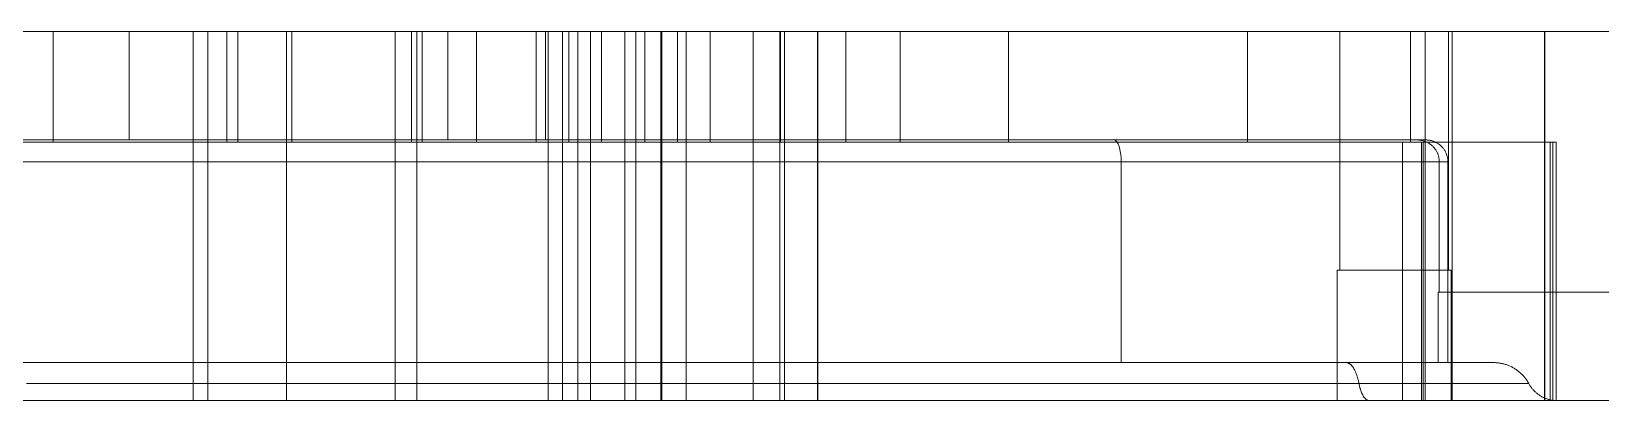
# Model space of a CAD drawing. Header units: millimetres. Extents: x 494 to 18201, y 224 to 11417.
# Drawn here: x 5623.9 to 5768.4, y 2419.8 to 2453.8 of the extents above; entities that cross this region are included whole.
import ezdxf
from ezdxf.lldxf.tags import DXFTag

# ---------------------------------------------------------------- set-up
doc = ezdxf.new("R2010")
doc.units = ezdxf.units.MM
doc.layers.add('PS', color=7, linetype='Continuous')
doc.layers.add('PS_W', color=1, linetype='Continuous')
tags = doc.linetypes.add('DASHED', pattern='A,12.86,[0,arial.ttf,S=0,R=0,X=0,Y=0],-12.86', length=25.72).pattern_tags.tags
tags[12:13] = [DXFTag(74, 4), DXFTag(75, 0), DXFTag(340, '0'), DXFTag(46, 0.0), DXFTag(50, 0.0), DXFTag(44, 0.0), DXFTag(45, 0.0)]

msp = doc.modelspace()

# ---------------------------------------------------------------- linework, layer by layer
at = {"layer": 'PS', "color": 11, "linetype": 'Continuous', "lineweight": 13}
for p, q in [((5917.42544, 2453.78224), (5252.92542, 2453.78224)), ((5252.42542, 2419.78224), (5917.42544, 2419.78224))]:
    msp.add_line(p, q, dxfattribs=at)
at = {"layer": 'PS', "color": 31, "linetype": 'DASHED', "lineweight": 13, "ltscale": 0.87594}
for p, q in [((5625.92542, 2443.58224), (5625.92542, 2453.78224)), ((5632.92544, 2443.78224), (5632.92544, 2453.78224)), ((5641.92542, 2453.78224), (5641.92542, 2443.58224)), ((5642.92542, 2453.78224), (5642.92542, 2443.58224)), ((5647.42542, 2453.78224), (5647.42542, 2419.78224)), ((5647.92542, 2453.78224), (5647.92542, 2443.58224)), ((5657.42542, 2419.78224), (5657.42542, 2453.78224)), ((5658.92542, 2443.58224), (5658.92542, 2453.78224)), ((5659.92542, 2443.58224), (5659.92542, 2453.78224)), ((5662.27405, 2453.78224), (5662.27405, 2443.78224)), ((5664.92542, 2443.58224), (5664.92542, 2453.78224)), ((5670.42544, 2453.78224), (5670.42544, 2443.58224)), ((5671.28105, 2443.78224), (5671.28105, 2453.78224)), ((5673.42544, 2453.78224), (5673.42544, 2443.58224)), ((5676.42544, 2453.78224), (5676.42544, 2443.58224)), ((5680.42544, 2443.58224), (5680.42544, 2453.78224)), ((5681.92544, 2453.78224), (5681.92544, 2443.58224)), ((5683.42544, 2443.58224), (5683.42544, 2453.78224)), ((5686.42544, 2443.58224), (5686.42544, 2453.78224)), ((5692.92544, 2443.58224), (5692.92544, 2453.78224)), ((5698.92542, 2453.78224), (5698.92542, 2443.58224)), ((5703.92544, 2443.58224), (5703.92544, 2453.78224)), ((5713.92542, 2453.78224), (5713.92542, 2443.58224)), ((5735.92542, 2443.58224), (5735.92542, 2453.78224)), ((5750.92542, 2443.58224), (5750.92542, 2453.78224)), ((5753.586, 2429.78224), (5753.586, 2441.78224)), ((5772.42544, 2429.78224), (5753.586, 2429.78224))]:
    msp.add_line(p, q, dxfattribs=at)
at = {"layer": 'PS', "color": 155, "linetype": 'DASHED', "lineweight": 13, "ltscale": 0.87594}
for p, q in [((5638.84025, 2419.78224), (5638.84025, 2453.78224)), ((5672.84025, 2453.78224), (5672.84025, 2419.78224)), ((5678.58449, 2453.78224), (5678.58449, 2419.78224)), ((5679.58446, 2453.78224), (5679.58446, 2419.78224)), ((5681.89495, 2453.78224), (5681.89495, 2419.78224)), ((5681.993, 2453.78224), (5681.993, 2419.78224)), ((5690.40192, 2453.78224), (5690.40192, 2419.78224)), ((5692.84025, 2453.78224), (5692.84025, 2419.78224)), ((5693.28084, 2453.78224), (5693.28084, 2419.78224)), ((5696.32693, 2453.78224), (5696.32693, 2419.78224)), ((5752.27561, 2453.78224), (5752.27561, 2419.78224)), ((5750.18828, 2419.78224), (5750.18828, 2443.58224)), ((5751.94352, 2443.58224), (5751.94352, 2419.78224)), ((5752.11342, 2443.58224), (5752.11342, 2419.78224)), ((5724.29731, 2441.78224), (5724.29731, 2423.28224))]:
    msp.add_line(p, q, dxfattribs=at)
at = {"layer": 'PS', "color": 2, "linetype": 'DASHED', "lineweight": 13, "ltscale": 0.87594}
for p, q in [((5752.37753, 2443.78224), (5752.37753, 2443.78224)), ((5763.81573, 2419.78224), (5763.81573, 2443.58224)), ((5764.03349, 2419.78224), (5764.03349, 2443.58224)), ((5764.342, 2419.78224), (5764.342, 2443.58224)), ((5754.37753, 2441.78224), (5754.37753, 2441.78224)), ((5754.37753, 2423.28224), (5754.37753, 2423.28224))]:
    msp.add_line(p, q, dxfattribs=at)
at = {"layer": 'PS', "color": 5, "linetype": 'DASHED', "lineweight": 13, "ltscale": 0.87594}
for p, q in [((5744.17292, 2431.78224), (5744.17292, 2419.78224)), ((5754.67792, 2431.78224), (5744.17292, 2431.78224)), ((5754.67792, 2419.78224), (5754.67792, 2431.78224))]:
    msp.add_line(p, q, dxfattribs=at)
at = {"layer": 'PS', "color": 155, "linetype": 'DASHED', "lineweight": 13, "ltscale": 0.87594}
for points in [[(5684.21589, 2419.78224), (5684.21589, 2420.46224), (5684.21589, 2421.14224), (5684.21589, 2421.82224), (5684.21589, 2422.50224), (5684.21589, 2423.18224), (5684.21589, 2423.86224), (5684.21589, 2424.54224), (5684.21589, 2425.22224), (5684.21589, 2425.90224), (5684.21589, 2426.58224), (5684.21589, 2427.26224), (5684.21589, 2427.94224), (5684.21589, 2428.62224), (5684.21589, 2429.30224), (5684.21589, 2429.98224), (5684.21589, 2430.66224), (5684.21589, 2431.34224), (5684.21589, 2432.02224), (5684.21589, 2432.70224), (5684.21589, 2433.38224), (5684.21589, 2434.06224), (5684.21589, 2434.74224), (5684.21589, 2435.42224), (5684.21589, 2436.10224), (5684.21589, 2436.78224), (5684.21589, 2437.46224), (5684.21589, 2438.14224), (5684.21589, 2438.82224), (5684.21589, 2439.50224), (5684.21589, 2440.18224), (5684.21589, 2440.86224), (5684.21589, 2441.54224), (5684.21589, 2442.22224), (5684.21589, 2442.90224), (5684.21589, 2443.58224), (5684.21589, 2444.26224), (5684.21589, 2444.94224), (5684.21589, 2445.62224), (5684.21589, 2446.30224), (5684.21589, 2446.98224), (5684.21589, 2447.66224), (5684.21589, 2448.34224), (5684.21589, 2449.02224), (5684.21589, 2449.70224), (5684.21589, 2450.38224), (5684.21589, 2451.06224), (5684.21589, 2451.74224), (5684.21589, 2452.42224), (5684.21589, 2453.10224), (5684.21589, 2453.78224)], [(5754.7704, 2419.78224), (5754.7704, 2420.46224), (5754.7704, 2421.14224), (5754.7704, 2421.82224), (5754.7704, 2422.50224), (5754.7704, 2423.18224), (5754.7704, 2423.86224), (5754.7704, 2424.54224), (5754.7704, 2425.22224), (5754.7704, 2425.90224), (5754.7704, 2426.58224), (5754.7704, 2427.26224), (5754.7704, 2427.94224), (5754.7704, 2428.62224), (5754.7704, 2429.30224), (5754.7704, 2429.98224), (5754.7704, 2430.66224), (5754.7704, 2431.34224), (5754.7704, 2432.02224), (5754.7704, 2432.70224), (5754.7704, 2433.38224), (5754.7704, 2434.06224), (5754.7704, 2434.74224), (5754.7704, 2435.42224), (5754.7704, 2436.10224), (5754.7704, 2436.78224), (5754.7704, 2437.46224), (5754.7704, 2438.14224), (5754.7704, 2438.82224), (5754.7704, 2439.50224), (5754.7704, 2440.18224), (5754.7704, 2440.86224), (5754.7704, 2441.54224), (5754.7704, 2442.22224), (5754.7704, 2442.90224), (5754.7704, 2443.58224), (5754.7704, 2444.26224), (5754.7704, 2444.94224), (5754.7704, 2445.62224), (5754.7704, 2446.30224), (5754.7704, 2446.98224), (5754.7704, 2447.66224), (5754.7704, 2448.34224), (5754.7704, 2449.02224), (5754.7704, 2449.70224), (5754.7704, 2450.38224), (5754.7704, 2451.06224), (5754.7704, 2451.74224), (5754.7704, 2452.42224), (5754.7704, 2453.10224), (5754.7704, 2453.78224)], [(5763.29224, 2419.78224), (5763.29224, 2420.46224), (5763.29224, 2421.14224), (5763.29224, 2421.82224), (5763.29224, 2422.50224), (5763.29224, 2423.18224), (5763.29224, 2423.86224), (5763.29224, 2424.54224), (5763.29224, 2425.22224), (5763.29224, 2425.90224), (5763.29224, 2426.58224), (5763.29224, 2427.26224), (5763.29224, 2427.94224), (5763.29224, 2428.62224), (5763.29224, 2429.30224), (5763.29224, 2429.98224), (5763.29224, 2430.66224), (5763.29224, 2431.34224), (5763.29224, 2432.02224), (5763.29224, 2432.70224), (5763.29224, 2433.38224), (5763.29224, 2434.06224), (5763.29224, 2434.74224), (5763.29224, 2435.42224), (5763.29224, 2436.10224), (5763.29224, 2436.78224), (5763.29224, 2437.46224), (5763.29224, 2438.14224), (5763.29224, 2438.82224), (5763.29224, 2439.50224), (5763.29224, 2440.18224), (5763.29224, 2440.86224), (5763.29224, 2441.54224), (5763.29224, 2442.22224), (5763.29224, 2442.90224), (5763.29224, 2443.58224), (5763.29224, 2444.26224), (5763.29224, 2444.94224), (5763.29224, 2445.62224), (5763.29224, 2446.30224), (5763.29224, 2446.98224), (5763.29224, 2447.66224), (5763.29224, 2448.34224), (5763.29224, 2449.02224), (5763.29224, 2449.70224), (5763.29224, 2450.38224), (5763.29224, 2451.06224), (5763.29224, 2451.74224), (5763.29224, 2452.42224), (5763.29224, 2453.10224), (5763.29224, 2453.78224)], [(5763.29573, 2419.78224), (5763.29573, 2420.46224), (5763.29573, 2421.14224), (5763.29573, 2421.82224), (5763.29573, 2422.50224), (5763.29573, 2423.18224), (5763.29573, 2423.86224), (5763.29573, 2424.54224), (5763.29573, 2425.22224), (5763.29573, 2425.90224), (5763.29573, 2426.58224), (5763.29573, 2427.26224), (5763.29573, 2427.94224), (5763.29573, 2428.62224), (5763.29573, 2429.30224), (5763.29573, 2429.98224), (5763.29573, 2430.66224), (5763.29573, 2431.34224), (5763.29573, 2432.02224), (5763.29573, 2432.70224), (5763.29573, 2433.38224), (5763.29573, 2434.06224), (5763.29573, 2434.74224), (5763.29573, 2435.42224), (5763.29573, 2436.10224), (5763.29573, 2436.78224), (5763.29573, 2437.46224), (5763.29573, 2438.14224), (5763.29573, 2438.82224), (5763.29573, 2439.50224), (5763.29573, 2440.18224), (5763.29573, 2440.86224), (5763.29573, 2441.54224), (5763.29573, 2442.22224), (5763.29573, 2442.90224), (5763.29573, 2443.58224), (5763.29573, 2444.26224), (5763.29573, 2444.94224), (5763.29573, 2445.62224), (5763.29573, 2446.30224), (5763.29573, 2446.98224), (5763.29573, 2447.66224), (5763.29573, 2448.34224), (5763.29573, 2449.02224), (5763.29573, 2449.70224), (5763.29573, 2450.38224), (5763.29573, 2451.06224), (5763.29573, 2451.74224), (5763.29573, 2452.42224), (5763.29573, 2453.10224), (5763.29573, 2453.78224)], [(5620.9568, 2441.78224), (5629.06063, 2441.78224), (5637.14544, 2441.78224), (5645.20741, 2441.78224), (5653.2464, 2441.78224), (5661.26243, 2441.78224), (5669.25225, 2441.78224), (5677.21055, 2441.78224), (5685.13727, 2441.78224), (5693.03244, 2441.78224), (5700.89605, 2441.78224), (5708.72811, 2441.78224), (5716.52855, 2441.78224), (5724.29731, 2441.78224)], [(5724.29731, 2441.78224), (5725.34564, 2441.78224), (5726.38195, 2441.78224), (5727.40627, 2441.78224), (5728.41863, 2441.78224), (5729.41907, 2441.78224), (5730.40758, 2441.78224), (5731.38417, 2441.78224), (5732.34881, 2441.78224), (5733.30136, 2441.78224), (5734.23776, 2441.78224), (5735.15571, 2441.78224), (5736.05538, 2441.78224), (5736.93694, 2441.78224), (5737.80047, 2441.78224), (5738.64603, 2441.78224), (5739.47365, 2441.78224), (5740.28332, 2441.78224), (5741.07503, 2441.78224), (5741.84874, 2441.78224), (5742.60439, 2441.78224), (5743.34187, 2441.78224), (5744.06103, 2441.78224), (5744.76125, 2441.78224), (5745.43815, 2441.78224), (5746.09086, 2441.78224), (5746.71957, 2441.78224), (5747.32444, 2441.78224), (5747.90555, 2441.78224), (5748.463, 2441.78224), (5748.99685, 2441.78224), (5749.50711, 2441.78224), (5749.9938, 2441.78224), (5750.45683, 2441.78224), (5750.89608, 2441.78224), (5751.31139, 2441.78224), (5751.70252, 2441.78224), (5752.06873, 2441.78224), (5752.40836, 2441.78224), (5752.72131, 2441.78224), (5753.0076, 2441.78224), (5753.26722, 2441.78224), (5753.50008, 2441.78224), (5753.70554, 2441.78224), (5753.88341, 2441.78224), (5754.03386, 2441.78224), (5754.15711, 2441.78224), (5754.25321, 2441.78224), (5754.32209, 2441.78224), (5754.36358, 2441.78224), (5754.37753, 2441.78224)], [(5754.37753, 2441.78224), (5754.37723, 2441.78224), (5754.37629, 2441.78224), (5754.37471, 2441.78224), (5754.3725, 2441.78224), (5754.36965, 2441.78224), (5754.36616, 2441.78224), (5754.36204, 2441.78224), (5754.35728, 2441.78224), (5754.35188, 2441.78224), (5754.34585, 2441.78224), (5754.33918, 2441.78224), (5754.33188, 2441.78224), (5754.32395, 2441.78224), (5754.31538, 2441.78224), (5754.30618, 2441.78224), (5754.29634, 2441.78224), (5754.28587, 2441.78224), (5754.27477, 2441.78224), (5754.26303, 2441.78224), (5754.25066, 2441.78224), (5754.23765, 2441.78224), (5754.22401, 2441.78224), (5754.20974, 2441.78224), (5754.19483, 2441.78224), (5754.17929, 2441.78224), (5754.16312, 2441.78224), (5754.14632, 2441.78224), (5754.12889, 2441.78224), (5754.11084, 2441.78224), (5754.09215, 2441.78224), (5754.07283, 2441.78224), (5754.05289, 2441.78224), (5754.03231, 2441.78224), (5754.0111, 2441.78224), (5753.98927, 2441.78224), (5753.9668, 2441.78224), (5753.9437, 2441.78224), (5753.91998, 2441.78224), (5753.89562, 2441.78224), (5753.87063, 2441.78224), (5753.84501, 2441.78224), (5753.81876, 2441.78224), (5753.79187, 2441.78224), (5753.76436, 2441.78224), (5753.73621, 2441.78224), (5753.70744, 2441.78224), (5753.67803, 2441.78224), (5753.64798, 2441.78224), (5753.61731, 2441.78224), (5753.586, 2441.78224)], [(5745.01344, 2423.28224), (5745.04226, 2423.28139), (5745.07108, 2423.27883), (5745.09986, 2423.27457), (5745.12861, 2423.26862), (5745.1573, 2423.26096), (5745.18592, 2423.25162), (5745.21447, 2423.24058), (5745.24292, 2423.22786), (5745.27127, 2423.21346), (5745.2995, 2423.19739), (5745.3276, 2423.17965), (5745.35555, 2423.16026), (5745.38335, 2423.13922), (5745.41097, 2423.11654), (5745.43841, 2423.09224), (5745.46566, 2423.06632), (5745.4927, 2423.03879), (5745.51952, 2423.00968), (5745.5461, 2422.97899), (5745.57244, 2422.94673), (5745.59852, 2422.91292), (5745.62434, 2422.87758), (5745.64987, 2422.84072), (5745.67511, 2422.80237), (5745.70004, 2422.76253), (5745.72466, 2422.72123), (5745.74895, 2422.67848), (5745.7729, 2422.6343), (5745.7965, 2422.58872), (5745.81974, 2422.54176), (5745.84261, 2422.49343), (5745.8651, 2422.44377), (5745.8872, 2422.39278), (5745.90889, 2422.3405), (5745.93017, 2422.28695), (5745.95103, 2422.23216), (5745.97146, 2422.17615), (5745.99145, 2422.11894), (5746.01099, 2422.06057), (5746.03006, 2422.00105), (5746.04867, 2421.94042), (5746.06681, 2421.8787), (5746.08445, 2421.81593), (5746.10161, 2421.75213), (5746.11826, 2421.68733), (5746.13441, 2421.62156), (5746.15004, 2421.55485), (5746.16514, 2421.48723), (5746.17972, 2421.41874), (5746.19376, 2421.3494)], [(5746.19376, 2421.3494), (5737.68615, 2421.3494), (5729.13128, 2421.3494), (5720.53105, 2421.3494), (5711.88735, 2421.3494), (5703.20209, 2421.3494), (5694.4772, 2421.3494), (5685.71459, 2421.3494), (5676.91621, 2421.3494), (5668.084, 2421.3494), (5659.21991, 2421.3494), (5650.32589, 2421.3494), (5641.40392, 2421.3494), (5632.45597, 2421.3494), (5623.484, 2421.3494)], [(5761.83366, 2421.3494), (5761.82655, 2421.3494), (5761.8053, 2421.3494), (5761.76995, 2421.3494), (5761.72051, 2421.3494), (5761.65701, 2421.3494), (5761.5795, 2421.3494), (5761.48801, 2421.3494), (5761.38259, 2421.3494), (5761.26332, 2421.3494), (5761.13024, 2421.3494), (5760.98345, 2421.3494), (5760.82303, 2421.3494), (5760.64907, 2421.3494), (5760.46166, 2421.3494), (5760.26092, 2421.3494), (5760.04697, 2421.3494), (5759.81991, 2421.3494), (5759.5799, 2421.3494), (5759.32706, 2421.3494), (5759.06153, 2421.3494), (5758.78348, 2421.3494), (5758.49306, 2421.3494), (5758.19044, 2421.3494), (5757.8758, 2421.3494), (5757.5493, 2421.3494), (5757.21115, 2421.3494), (5756.86153, 2421.3494), (5756.50066, 2421.3494), (5756.12872, 2421.3494), (5755.74594, 2421.3494), (5755.35255, 2421.3494), (5754.94876, 2421.3494), (5754.5348, 2421.3494), (5754.11092, 2421.3494), (5753.67736, 2421.3494), (5753.23437, 2421.3494), (5752.7822, 2421.3494), (5752.32112, 2421.3494), (5751.85138, 2421.3494), (5751.37326, 2421.3494), (5750.88703, 2421.3494), (5750.39298, 2421.3494), (5749.89139, 2421.3494), (5749.38254, 2421.3494), (5748.86672, 2421.3494), (5748.34425, 2421.3494), (5747.81541, 2421.3494), (5747.28051, 2421.3494), (5746.73985, 2421.3494), (5746.19376, 2421.3494)], [(5747.15077, 2419.78224), (5747.1274, 2419.78293), (5747.10404, 2419.785), (5747.0807, 2419.78845), (5747.0574, 2419.79328), (5747.03413, 2419.79949), (5747.01092, 2419.80707), (5746.98778, 2419.81602), (5746.96471, 2419.82633), (5746.94172, 2419.83801), (5746.91883, 2419.85104), (5746.89605, 2419.86542), (5746.87339, 2419.88114), (5746.85085, 2419.8982), (5746.82845, 2419.91659), (5746.8062, 2419.93629), (5746.78411, 2419.95731), (5746.76218, 2419.97963), (5746.74044, 2420.00323), (5746.71888, 2420.02812), (5746.69753, 2420.05427), (5746.67638, 2420.08169), (5746.65545, 2420.11034), (5746.63475, 2420.14022), (5746.61429, 2420.17132), (5746.59407, 2420.20362), (5746.57411, 2420.23711), (5746.55442, 2420.27178), (5746.535, 2420.30759), (5746.51586, 2420.34455), (5746.49701, 2420.38263), (5746.47847, 2420.42181), (5746.46024, 2420.46208), (5746.44232, 2420.50342), (5746.42473, 2420.54581), (5746.40747, 2420.58923), (5746.39056, 2420.63365), (5746.374, 2420.67907), (5746.35779, 2420.72545), (5746.34195, 2420.77278), (5746.32648, 2420.82104), (5746.31139, 2420.8702), (5746.29669, 2420.92024), (5746.28238, 2420.97114), (5746.26847, 2421.02287), (5746.25497, 2421.07541), (5746.24188, 2421.12874), (5746.22921, 2421.18282), (5746.21696, 2421.23765), (5746.20514, 2421.29318), (5746.19376, 2421.3494)]]:
    msp.add_lwpolyline(points, dxfattribs=at)
at = {"layer": 'PS', "color": 2, "linetype": 'DASHED', "lineweight": 13, "ltscale": 0.87594}
for points in [[(5615.44784, 2443.58224), (5625.66469, 2443.58224), (5635.8674, 2443.58224), (5646.03148, 2443.58224), (5656.15654, 2443.58224), (5666.24263, 2443.58224), (5676.28975, 2443.58224), (5686.29784, 2443.58224), (5696.26547, 2443.58224), (5706.17753, 2443.58224), (5716.03007, 2443.58224), (5725.82324, 2443.58224), (5735.55715, 2443.58224), (5745.23183, 2443.58224), (5754.67696, 2443.58224), (5761.78913, 2443.58224), (5764.342, 2443.58224)], [(5723.6317, 2443.78224), (5720.15258, 2443.78224), (5716.66772, 2443.78224), (5713.17719, 2443.78224), (5709.681, 2443.78224), (5706.17916, 2443.78224), (5702.67168, 2443.78224), (5699.15857, 2443.78224), (5695.63984, 2443.78224), (5692.11548, 2443.78224), (5688.58551, 2443.78224), (5685.04992, 2443.78224), (5681.50872, 2443.78224), (5677.96191, 2443.78224), (5674.40949, 2443.78224), (5670.85147, 2443.78224), (5667.28784, 2443.78224), (5663.7186, 2443.78224), (5660.14375, 2443.78224), (5656.56328, 2443.78224), (5652.97719, 2443.78224), (5649.38548, 2443.78224), (5645.78814, 2443.78224), (5642.18516, 2443.78224), (5638.57655, 2443.78224), (5634.96228, 2443.78224), (5631.34235, 2443.78224), (5627.71676, 2443.78224), (5624.08548, 2443.78224), (5620.45057, 2443.78224)], [(5752.37753, 2443.78224), (5752.36413, 2443.78224), (5752.32429, 2443.78224), (5752.25835, 2443.78224), (5752.16656, 2443.78224), (5752.04917, 2443.78224), (5751.90629, 2443.78224), (5751.73784, 2443.78224), (5751.54383, 2443.78224), (5751.32423, 2443.78224), (5751.07902, 2443.78224), (5750.8081, 2443.78224), (5750.5113, 2443.78224), (5750.18845, 2443.78224), (5749.83944, 2443.78224), (5749.46629, 2443.78224), (5749.06996, 2443.78224), (5748.65068, 2443.78224), (5748.2086, 2443.78224), (5747.74385, 2443.78224), (5747.25651, 2443.78224), (5746.74657, 2443.78224), (5746.214, 2443.78224), (5745.65877, 2443.78224), (5745.08077, 2443.78224), (5744.47992, 2443.78224), (5743.85608, 2443.78224), (5743.20906, 2443.78224), (5742.53959, 2443.78224), (5741.85191, 2443.78224), (5741.14666, 2443.78224), (5740.424, 2443.78224), (5739.68402, 2443.78224), (5738.9268, 2443.78224), (5738.15237, 2443.78224), (5737.36073, 2443.78224), (5736.5519, 2443.78224), (5735.72584, 2443.78224), (5734.88251, 2443.78224), (5734.02183, 2443.78224), (5733.14363, 2443.78224), (5732.24776, 2443.78224), (5731.33633, 2443.78224), (5730.41332, 2443.78224), (5729.47884, 2443.78224), (5728.53294, 2443.78224), (5727.57562, 2443.78224), (5726.60686, 2443.78224), (5725.62664, 2443.78224), (5724.63493, 2443.78224), (5723.6317, 2443.78224)], [(5754.37753, 2441.78224), (5754.37753, 2441.41224), (5754.37753, 2441.04224), (5754.37753, 2440.67224), (5754.37753, 2440.30224), (5754.37753, 2439.93224), (5754.37753, 2439.56224), (5754.37753, 2439.19224), (5754.37753, 2438.82224), (5754.37753, 2438.45224), (5754.37753, 2438.08224), (5754.37753, 2437.71224), (5754.37753, 2437.34224), (5754.37753, 2436.97224), (5754.37753, 2436.60224), (5754.37753, 2436.23224), (5754.37753, 2435.86224), (5754.37753, 2435.49224), (5754.37753, 2435.12224), (5754.37753, 2434.75224), (5754.37753, 2434.38224), (5754.37753, 2434.01224), (5754.37753, 2433.64224), (5754.37753, 2433.27224), (5754.37753, 2432.90224), (5754.37753, 2432.53224), (5754.37753, 2432.16224), (5754.37753, 2431.79224), (5754.37753, 2431.42224), (5754.37753, 2431.05224), (5754.37753, 2430.68224), (5754.37753, 2430.31224), (5754.37753, 2429.94224), (5754.37753, 2429.57224), (5754.37753, 2429.20224), (5754.37753, 2428.83224), (5754.37753, 2428.46224), (5754.37753, 2428.09224), (5754.37753, 2427.72224), (5754.37753, 2427.35224), (5754.37753, 2426.98224), (5754.37753, 2426.61224), (5754.37753, 2426.24224), (5754.37753, 2425.87224), (5754.37753, 2425.50224), (5754.37753, 2425.13224), (5754.37753, 2424.76224), (5754.37753, 2424.39224), (5754.37753, 2424.02224), (5754.37753, 2423.65224), (5754.37753, 2423.28224)], [(5753.586, 2429.78224), (5753.5841, 2429.78224), (5753.5822, 2429.78224), (5753.58029, 2429.78224), (5753.57838, 2429.78224), (5753.57647, 2429.78224), (5753.57455, 2429.78224), (5753.57264, 2429.78224), (5753.57072, 2429.78224), (5753.5688, 2429.78224), (5753.56688, 2429.78224), (5753.56495, 2429.78224), (5753.56302, 2429.78224), (5753.56109, 2429.78224), (5753.55916, 2429.78224), (5753.55723, 2429.78224), (5753.55529, 2429.78224), (5753.55335, 2429.78224), (5753.55141, 2429.78224), (5753.54947, 2429.78224), (5753.54752, 2429.78224), (5753.54557, 2429.78224), (5753.54362, 2429.78224), (5753.54167, 2429.78224), (5753.53971, 2429.78224), (5753.53776, 2429.78224), (5753.5358, 2429.78224), (5753.53384, 2429.78224), (5753.53187, 2429.78224), (5753.52991, 2429.78224), (5753.52794, 2429.78224), (5753.52597, 2429.78224), (5753.52399, 2429.78224), (5753.52202, 2429.78224), (5753.52004, 2429.78224), (5753.51806, 2429.78224), (5753.51608, 2429.78224), (5753.51409, 2429.78224), (5753.51211, 2429.78224), (5753.51012, 2429.78224), (5753.50813, 2429.78224), (5753.50614, 2429.78224), (5753.50414, 2429.78224), (5753.50214, 2429.78224), (5753.50014, 2429.78224), (5753.49814, 2429.78224), (5753.49614, 2429.78224), (5753.49413, 2429.78224), (5753.49212, 2429.78224), (5753.49011, 2429.78224), (5753.48809, 2429.78224)], [(5764.46938, 2419.78224), (5764.40502, 2419.78293), (5764.34068, 2419.785), (5764.2764, 2419.78845), (5764.21221, 2419.79328), (5764.14814, 2419.79949), (5764.08422, 2419.80707), (5764.02047, 2419.81602), (5763.95693, 2419.82633), (5763.89363, 2419.83801), (5763.83059, 2419.85104), (5763.76785, 2419.86542), (5763.70543, 2419.88114), (5763.64336, 2419.8982), (5763.58167, 2419.91659), (5763.52039, 2419.93629), (5763.45955, 2419.95731), (5763.39917, 2419.97963), (5763.33928, 2420.00323), (5763.27992, 2420.02812), (5763.2211, 2420.05427), (5763.16286, 2420.08169), (5763.10522, 2420.11034), (5763.04821, 2420.14022), (5762.99185, 2420.17132), (5762.93617, 2420.20362), (5762.8812, 2420.23711), (5762.82695, 2420.27178), (5762.77347, 2420.30759), (5762.72076, 2420.34455), (5762.66886, 2420.38263), (5762.61779, 2420.42181), (5762.56758, 2420.46208), (5762.51823, 2420.50342), (5762.46979, 2420.54581), (5762.42227, 2420.58923), (5762.37568, 2420.63365), (5762.33007, 2420.67907), (5762.28543, 2420.72545), (5762.24181, 2420.77278), (5762.19921, 2420.82104), (5762.15765, 2420.8702), (5762.11716, 2420.92024), (5762.07775, 2420.97114), (5762.03944, 2421.02287), (5762.00225, 2421.07541), (5761.9662, 2421.12874), (5761.9313, 2421.18282), (5761.89757, 2421.23765), (5761.86502, 2421.29318), (5761.83367, 2421.3494)]]:
    msp.add_lwpolyline(points, dxfattribs=at)
at = {"layer": 'PS', "color": 31, "linetype": 'DASHED', "lineweight": 13, "ltscale": 0.87594}
msp.add_lwpolyline([(5753.586, 2441.78224), (5753.58497, 2441.84605), (5753.5819, 2441.90952), (5753.57678, 2441.97264), (5753.56965, 2442.03541), (5753.56051, 2442.09784), (5753.54937, 2442.15993), (5753.53626, 2442.22168), (5753.52114, 2442.28309), (5753.504, 2442.34415), (5753.48484, 2442.40487), (5753.46364, 2442.46515), (5753.4406, 2442.52451), (5753.41576, 2442.58287), (5753.38915, 2442.64026), (5753.36077, 2442.69666), (5753.33063, 2442.75209), (5753.29873, 2442.80654), (5753.26508, 2442.86003), (5753.22967, 2442.91254), (5753.1925, 2442.96407), (5753.15354, 2443.0146), (5753.11298, 2443.06389), (5753.07107, 2443.11165), (5753.02781, 2443.15791), (5752.98322, 2443.20269), (5752.93731, 2443.24601), (5752.89009, 2443.28786), (5752.84155, 2443.32824), (5752.79169, 2443.36715), (5752.7405, 2443.40459), (5752.68797, 2443.44053), (5752.63418, 2443.47494), (5752.57946, 2443.50758), (5752.52398, 2443.53837), (5752.46774, 2443.56735), (5752.41074, 2443.59453), (5752.35298, 2443.61993), (5752.29447, 2443.64354), (5752.2352, 2443.66537), (5752.17518, 2443.68541), (5752.1144, 2443.70366), (5752.05285, 2443.72009), (5751.99065, 2443.73465), (5751.92817, 2443.74727), (5751.86547, 2443.75794), (5751.80254, 2443.76668), (5751.73938, 2443.77348), (5751.67599, 2443.77834), (5751.61238, 2443.78126), (5751.54853, 2443.78224)], dxfattribs=at)
at = {"layer": 'PS', "color": 11, "linetype": 'DASHED', "lineweight": 13, "ltscale": 0.87594}
msp.add_lwpolyline([(5754.37753, 2441.78224), (5754.37654, 2441.84506), (5754.37358, 2441.90782), (5754.36865, 2441.97045), (5754.36175, 2442.0329), (5754.3529, 2442.09511), (5754.3421, 2442.157), (5754.32936, 2442.21852), (5754.31469, 2442.27962), (5754.29811, 2442.34022), (5754.27964, 2442.40027), (5754.25929, 2442.45971), (5754.23708, 2442.51849), (5754.21304, 2442.57653), (5754.18718, 2442.6338), (5754.15954, 2442.69022), (5754.13014, 2442.74574), (5754.09901, 2442.80032), (5754.06618, 2442.85389), (5754.03169, 2442.90641), (5753.99556, 2442.95781), (5753.95783, 2443.00805), (5753.91855, 2443.05708), (5753.87775, 2443.10486), (5753.83546, 2443.15133), (5753.79174, 2443.19645), (5753.74662, 2443.24017), (5753.70015, 2443.28246), (5753.65237, 2443.32326), (5753.60334, 2443.36254), (5753.5531, 2443.40027), (5753.5017, 2443.4364), (5753.44918, 2443.47089), (5753.39561, 2443.50372), (5753.34103, 2443.53485), (5753.28551, 2443.56425), (5753.22909, 2443.59189), (5753.17182, 2443.61775), (5753.11378, 2443.64179), (5753.055, 2443.664), (5752.99556, 2443.68434), (5752.93551, 2443.70282), (5752.87491, 2443.7194), (5752.81382, 2443.73407), (5752.75229, 2443.74681), (5752.6904, 2443.75761), (5752.6282, 2443.76646), (5752.56575, 2443.77335), (5752.50311, 2443.77829), (5752.44035, 2443.78125), (5752.37753, 2443.78224)], dxfattribs=at)
at = {"layer": 'PS', "color": 183, "linetype": 'DASHED', "lineweight": 13, "ltscale": 0.87594}
for points in [[(5622.95488, 2423.28224), (5631.87923, 2423.28224), (5640.7797, 2423.28224), (5649.65433, 2423.28224), (5658.50115, 2423.28224), (5667.3182, 2423.28224), (5676.10354, 2423.28224), (5684.85523, 2423.28224), (5693.57134, 2423.28224), (5702.24993, 2423.28224), (5710.88909, 2423.28224), (5719.48692, 2423.28224), (5728.04151, 2423.28224), (5736.55098, 2423.28224), (5745.01344, 2423.28224)], [(5745.01344, 2423.28224), (5745.48729, 2423.28224), (5745.95643, 2423.28224), (5746.42058, 2423.28224), (5746.87948, 2423.28224), (5747.33285, 2423.28224), (5747.78043, 2423.28224), (5748.22197, 2423.28224), (5748.65721, 2423.28224), (5749.0859, 2423.28224), (5749.50779, 2423.28224), (5749.92265, 2423.28224), (5750.33022, 2423.28224), (5750.73028, 2423.28224), (5751.1226, 2423.28224), (5751.50696, 2423.28224), (5751.88313, 2423.28224), (5752.25089, 2423.28224), (5752.61005, 2423.28224), (5752.96038, 2423.28224), (5753.3017, 2423.28224), (5753.6338, 2423.28224), (5753.95649, 2423.28224), (5754.2696, 2423.28224), (5754.57293, 2423.28224), (5754.86632, 2423.28224), (5755.1496, 2423.28224), (5755.4226, 2423.28224), (5755.68516, 2423.28224), (5755.93715, 2423.28224), (5756.1784, 2423.28224), (5756.40878, 2423.28224), (5756.62816, 2423.28224), (5756.83641, 2423.28224), (5757.03341, 2423.28224), (5757.21905, 2423.28224), (5757.39321, 2423.28224), (5757.55581, 2423.28224), (5757.70673, 2423.28224), (5757.8459, 2423.28224), (5757.97323, 2423.28224), (5758.08865, 2423.28224), (5758.1921, 2423.28224), (5758.28351, 2423.28224), (5758.36284, 2423.28224), (5758.43003, 2423.28224), (5758.48505, 2423.28224), (5758.52787, 2423.28224), (5758.55847, 2423.28224), (5758.57683, 2423.28224), (5758.58295, 2423.28224)], [(5761.83367, 2421.3494), (5761.795, 2421.41874), (5761.75486, 2421.48723), (5761.71326, 2421.55485), (5761.67021, 2421.62156), (5761.62575, 2421.68733), (5761.57988, 2421.75213), (5761.53264, 2421.81593), (5761.48403, 2421.8787), (5761.43409, 2421.94042), (5761.38284, 2422.00105), (5761.3303, 2422.06057), (5761.27649, 2422.11894), (5761.22145, 2422.17615), (5761.16518, 2422.23216), (5761.10773, 2422.28695), (5761.04912, 2422.3405), (5760.98937, 2422.39278), (5760.92852, 2422.44377), (5760.86658, 2422.49343), (5760.8036, 2422.54176), (5760.73958, 2422.58872), (5760.67458, 2422.6343), (5760.60862, 2422.67848), (5760.54172, 2422.72123), (5760.47392, 2422.76253), (5760.40525, 2422.80237), (5760.33574, 2422.84072), (5760.26542, 2422.87758), (5760.19433, 2422.91292), (5760.1225, 2422.94673), (5760.04996, 2422.97899), (5759.97674, 2423.00968), (5759.90288, 2423.03879), (5759.82842, 2423.06632), (5759.75338, 2423.09224), (5759.6778, 2423.11654), (5759.60172, 2423.13922), (5759.52517, 2423.16026), (5759.44818, 2423.17965), (5759.3708, 2423.19739), (5759.29305, 2423.21346), (5759.21498, 2423.22786), (5759.13661, 2423.24058), (5759.05799, 2423.25162), (5758.97915, 2423.26096), (5758.90013, 2423.26862), (5758.82097, 2423.27457), (5758.74169, 2423.27883), (5758.66234, 2423.28139), (5758.58296, 2423.28224)]]:
    msp.add_lwpolyline(points, dxfattribs=at)
at = {"layer": 'PS', "color": 11, "linetype": 'DASHED', "lineweight": 13, "ltscale": 0.87594}
msp.add_ellipse((5723.63127, 2441.78224), major_axis=(-0.00049, -2), ratio=0.33302, start_param=1.570877412, end_param=3.141673738, dxfattribs=at)
at = {"layer": 'PS_W', "color": 1, "linetype": 'DASHED', "lineweight": 13, "ltscale": 0.87594}
for p, q in [((5640.16313, 2419.78224), (5640.16313, 2453.78224)), ((5659.42534, 2453.78224), (5659.42534, 2419.78224)), ((5671.51738, 2453.78224), (5671.51738, 2419.78224)), ((5674.25378, 2453.78224), (5674.25378, 2419.78224)), ((5675.42554, 2419.78224), (5675.42554, 2453.78224)), ((5696.34025, 2419.78224), (5696.34025, 2453.78224)), ((5744.42532, 2453.78224), (5744.42532, 2431.78224)), ((5754.42552, 2431.78224), (5754.42552, 2453.78224)), ((5763.29036, 2453.78224), (5763.29036, 2419.78224)), ((5763.29387, 2419.78224), (5763.29387, 2453.78224)), ((5763.29545, 2453.78224), (5763.29545, 2419.78224)), ((5763.2978, 2419.78224), (5763.2978, 2453.78224)), ((5763.299, 2419.78224), (5763.299, 2453.78224)), ((5753.48809, 2423.28224), (5753.48809, 2429.78224))]:
    msp.add_line(p, q, dxfattribs=at)

doc.saveas('drawing.dxf')
